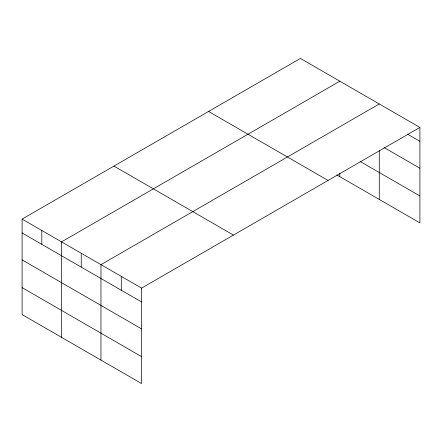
<?xml version="1.0" encoding="UTF-8"?>
<svg xmlns="http://www.w3.org/2000/svg" width="442" height="442" viewBox="0 0 442 442"><rect width="100%" height="100%" fill="white"/><g stroke="black" fill="none" stroke-linecap="round" stroke-linejoin="round"><path stroke-width="0.66" d="M419.9 127.429L300.394 58.432L22.1 219.105L22.1 314.571L141.606 383.568L141.606 288.101L419.9 127.429L419.9 222.895L336.843 174.944M339.832 81.201L61.537 241.873L61.537 337.34M379.269 103.969L100.975 264.642L100.975 360.108M407.353 134.048L419.9 141.296M384.048 147.523L419.9 168.225M360.147 161.468L419.9 195.966M208.558 111.456L328.063 180.452M113.937 166.082L233.442 235.078M22.1 219.105L141.606 288.101M22.1 232.967L141.606 301.963M22.1 259.896L141.606 328.892M22.1 287.643L141.606 356.639M379.269 150.175L379.269 199.436M339.832 173.214L339.832 176.667M121.29 276.372L121.29 290.234M81.256 253.255L81.256 267.123M41.819 230.486L41.819 244.354"/></g></svg>
